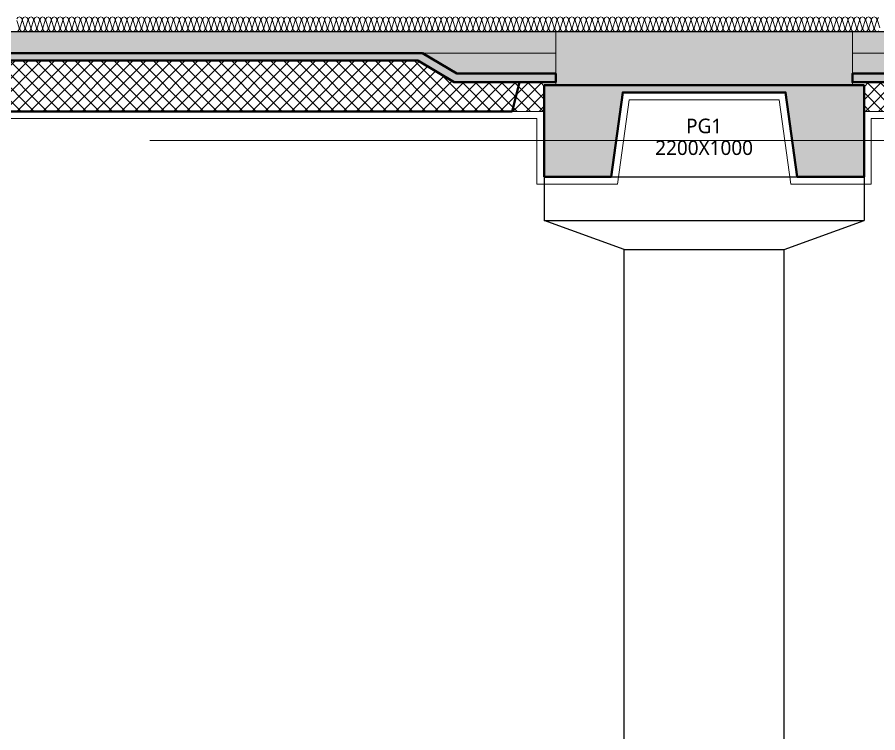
# Model space of a CAD drawing. Header units: millimetres. Extents: x 0 to 420000, y 0 to 297000.
# Drawn here: x 173288 to 179207, y 173424 to 178348 of the extents above; entities that cross this region are included whole.
import ezdxf
from ezdxf.enums import TextEntityAlignment as Align

# ---------------------------------------------------------------- set-up
doc = ezdxf.new("R2010")
doc.units = ezdxf.units.MM
doc.linetypes.add('CEN', pattern=[62, 60, -1, 0, -1])
for name, color, linetype, lineweight in [('A-AXIS-LINE', 1, 'CEN', 15), ('A-CONC-LIN1', 2, 'Continuous', 40), ('A-CONC-LIN2', 7, 'Continuous', 25), ('A-ELEV-LIN2', 7, 'Continuous', 25), ('A-XXXX-INSL1', 15, 'Continuous', 18), ('A-XXXX-INSL2', 8, 'Continuous', 18)]:
    doc.layers.add(name, color=color, linetype=linetype, lineweight=lineweight)
doc.layers.add('A-CONC-SOLD', color=253, linetype='CEN')
doc.layers.add('A-XXXX-NPLT', color=144, linetype='Continuous', lineweight=15, plot=False)
doc.styles.add('맑은고딕', font='')
doc.styles.get('맑은고딕').set_extended_font_data('Malgun Gothic')

# ---------------------------------------------------------------- blocks, each defined once
blk = doc.blocks.new('axis(220316)')
at = {"layer": 'A-AXIS-LINE', "ltscale": 1000}
blk.add_line((4631788.1, -422118.7), (4955413.1, -422118.7), dxfattribs=at)
blk = doc.blocks.new('PG1')
at = {"layer": 'A-CONC-SOLD'}
h = blk.add_hatch(color=256, dxfattribs=at)
h.dxf.hatch_style = 1
h.paths.add_polyline_path([(4800580.6, -237068.7), (4800580.6, -237438.7), (4802620.6, -237438.7), (4802620.6, -237068.7)])
h = blk.add_hatch(color=256, dxfattribs=at)
h.dxf.hatch_style = 1
h.paths.add_polyline_path([(4800500.6, -238068.7), (4800500.6, -237438.7), (4802700.6, -237438.7), (4802700.6, -238068.7), (4802240.6, -238068.7), (4802160.6, -237488.7), (4801040.6, -237488.7), (4800960.6, -238068.7)])
at = {"layer": 'A-CONC-LIN1'}
blk.add_lwpolyline([(4800500.6, -238068.7), (4800500.6, -237438.7), (4802700.6, -237438.7), (4802700.6, -238068.7), (4802240.6, -238068.7), (4802160.6, -237488.7), (4801040.6, -237488.7), (4800960.6, -238068.7), (4800500.6, -238068.7)], dxfattribs=at)
at = {"layer": 'A-CONC-LIN2'}
blk.add_line((4800580.6, -237068.7), (4802620.6, -237068.7), dxfattribs=at)
at = {"layer": 'A-XXXX-NPLT'}
blk.add_lwpolyline([(4802700.6, -238068.7), (4800500.6, -238068.7), (4800500.6, -237438.7), (4800580.6, -237438.7), (4800580.6, -237068.7), (4802620.6, -237068.7), (4802620.6, -237438.7), (4802700.6, -237438.7)], close=True, dxfattribs=at)
at = {"layer": 'A-XXXX-NPLT', "style": '맑은고딕'}
for s, p in [('PG1', (4801600.6, -237718.7)), ('2200X1000', (4801600.6, -237868.7))]:
    blk.add_text(s, height=100, dxfattribs=at).set_placement(p, align=Align.MIDDLE)
blk = doc.blocks.new('PS2(횡)')
at = {"layer": 'A-CONC-SOLD'}
h = blk.add_hatch(color=256, dxfattribs=at)
h.dxf.hatch_style = 1
h.paths.add_polyline_path([(1020, 0), (1020, -290), (1700, -290), (1937.4, -150), (9062.6, -150), (9300, -290), (9980, -290), (9980, 0)])
h = blk.add_hatch(color=256, dxfattribs=at)
h.dxf.hatch_style = 1
h.paths.add_polyline_path([(9980, -290), (9980, -350), (9280, -350), (9030, -200), (1970, -200), (1720, -350), (1020, -350), (1020, -290), (1700, -290), (1937.4, -150), (9062.6, -150), (9300, -290)])
at = {"layer": 'A-XXXX-INSL2'}
h = blk.add_hatch(dxfattribs=at)
h.set_pattern_fill('ANSI37', color=256, scale=20)
h.set_pattern_definition([(45, (-244012.5, -188500), (-44.90128, 44.90128), []), (135, (-244012.5, -188500), (-44.90128, -44.90128), [])])
h.paths.add_polyline_path([(1100, -550), (9900, -550), (9900, -350), (9280, -350), (9030, -200), (1970, -200), (1720, -350), (1100, -350)])
at = {"layer": 'A-CONC-LIN1', "color": 2}
for p, q in [((1320, -550), (1270, -350)), ((9680, -550), (9730, -350)), ((1320, -550), (9680, -550))]:
    blk.add_line(p, q, dxfattribs=at)
blk.add_lwpolyline([(9980, -290), (9980, -350), (9280, -350), (9030, -200), (1970, -200), (1720, -350), (1020, -350), (1020, -290), (1700, -290), (1937.4, -150), (9062.6, -150), (9300, -290)], close=True, dxfattribs=at)
at = {"layer": 'A-CONC-LIN2'}
blk.add_line((1020, 0), (9980, 0), dxfattribs=at)
at = {"layer": 'A-XXXX-INSL2'}
for p, q in [((1320, -550), (1100, -550)), ((9680, -550), (9900, -550))]:
    blk.add_line(p, q, dxfattribs=at)
at = {"layer": 'A-XXXX-NPLT'}
for p, q in [((1937.4, -150), (1020, -150)), ((9062.6, -150), (9980, -150))]:
    blk.add_line(p, q, dxfattribs=at)
at = {"layer": 'A-XXXX-NPLT', "style": '맑은고딕'}
blk.add_text('PS2', height=100, dxfattribs=at).set_placement((5500, -75), align=Align.MIDDLE)
blk = doc.blocks.new('횡3층')
at = {"layer": 'A-ELEV-LIN2'}
for p, q in [((4778500.6, -238318.7), (4780700.6, -238318.7)), ((4778500.6, -238318.7), (4778500.6, -238618.7)), ((4780700.6, -238318.7), (4780700.6, -238618.7)), ((4778500.6, -238618.7), (4780700.6, -238618.7)), ((4779050.6, -238818.7), (4778500.6, -238618.7)), ((4780150.6, -238818.7), (4780700.6, -238618.7)), ((4779050.6, -238818.7), (4780150.6, -238818.7)), ((4779050.6, -247068.7), (4779050.6, -238818.7)), ((4780150.6, -247068.7), (4780150.6, -238818.7))]:
    blk.add_line(p, q, dxfattribs=at)
at = {"layer": 'A-XXXX-INSL1'}
blk.add_lwpolyline([(4800450.6, -237918.7), (4791750.6, -237918.7), (4791750.6, -238368.7), (4791197, -238368.7), (4791117, -237788.7), (4790084.1, -237788.7), (4790004.1, -238368.7), (4789450.6, -238368.7), (4789450.6, -237918.7), (4780750.6, -237918.7), (4780750.6, -238368.7), (4780197, -238368.7), (4780117, -237788.7), (4779084.1, -237788.7), (4779004.1, -238368.7), (4778450.6, -238368.7), (4778450.6, -237918.7), (4769750.6, -237918.7)], dxfattribs=at)
at = {"layer": 'A-XXXX-INSL2'}
for points in [[(4774870.6, -237318.7), (4774881.6, -237314.7), (4774888.6, -237304.7), (4774888.6, -237293.7), (4774872.6, -237243.7)], [(4774872.6, -237232.7), (4774879.6, -237222.7), (4774890.6, -237218.7), (4774901.6, -237222.7), (4774908.6, -237232.7), (4774908.6, -237243.7), (4774892.6, -237293.7), (4774892.6, -237304.7), (4774899.6, -237314.7), (4774910.6, -237318.7), (4774921.6, -237314.7), (4774928.6, -237304.7), (4774928.6, -237293.7), (4774912.6, -237243.7), (4774912.6, -237232.7), (4774919.6, -237222.7), (4774930.6, -237218.7), (4774941.6, -237222.7), (4774948.6, -237232.7), (4774948.6, -237243.7), (4774932.6, -237293.7), (4774932.6, -237304.7), (4774939.6, -237314.7), (4774950.6, -237318.7), (4774961.6, -237314.7), (4774968.6, -237304.7), (4774968.6, -237293.7), (4774952.6, -237243.7), (4774952.6, -237232.7), (4774959.6, -237222.7), (4774970.6, -237218.7), (4774981.6, -237222.7), (4774988.6, -237232.7), (4774988.6, -237243.7), (4774972.6, -237293.7), (4774972.6, -237304.7), (4774979.6, -237314.7), (4774990.6, -237318.7), (4775001.6, -237314.7), (4775008.6, -237304.7), (4775008.6, -237293.7), (4774992.6, -237243.7), (4774992.6, -237232.7), (4774999.6, -237222.7), (4775010.6, -237218.7), (4775021.6, -237222.7), (4775028.6, -237232.7), (4775028.6, -237243.7), (4775012.6, -237293.7), (4775012.6, -237304.7), (4775019.6, -237314.7), (4775030.6, -237318.7), (4775041.6, -237314.7), (4775048.6, -237304.7), (4775048.6, -237293.7), (4775032.6, -237243.7), (4775032.6, -237232.7), (4775039.6, -237222.7), (4775050.6, -237218.7), (4775061.6, -237222.7), (4775068.6, -237232.7), (4775068.6, -237243.7), (4775052.6, -237293.7), (4775052.6, -237304.7), (4775059.6, -237314.7), (4775070.6, -237318.7), (4775081.6, -237314.7), (4775088.6, -237304.7), (4775088.6, -237293.7), (4775072.6, -237243.7), (4775072.6, -237232.7), (4775079.6, -237222.7), (4775090.6, -237218.7), (4775101.6, -237222.7), (4775108.6, -237232.7), (4775108.6, -237243.7), (4775092.6, -237293.7), (4775092.6, -237304.7), (4775099.6, -237314.7), (4775110.6, -237318.7), (4775121.6, -237314.7), (4775128.6, -237304.7), (4775128.6, -237293.7), (4775112.6, -237243.7), (4775112.6, -237232.7), (4775119.6, -237222.7), (4775130.6, -237218.7), (4775141.6, -237222.7), (4775148.6, -237232.7), (4775148.6, -237243.7), (4775132.6, -237293.7), (4775132.6, -237304.7), (4775139.6, -237314.7), (4775150.6, -237318.7), (4775161.6, -237314.7), (4775168.6, -237304.7), (4775168.6, -237293.7), (4775152.6, -237243.7), (4775152.6, -237232.7), (4775159.6, -237222.7), (4775170.6, -237218.7), (4775181.6, -237222.7), (4775188.6, -237232.7), (4775188.6, -237243.7), (4775172.6, -237293.7), (4775172.6, -237304.7), (4775179.6, -237314.7), (4775190.6, -237318.7), (4775201.6, -237314.7), (4775208.6, -237304.7), (4775208.6, -237293.7), (4775192.6, -237243.7), (4775192.6, -237232.7), (4775199.6, -237222.7), (4775210.6, -237218.7), (4775221.6, -237222.7), (4775228.6, -237232.7), (4775228.6, -237243.7), (4775212.6, -237293.7), (4775212.6, -237304.7), (4775219.6, -237314.7), (4775230.6, -237318.7), (4775241.6, -237314.7), (4775248.6, -237304.7), (4775248.6, -237293.7), (4775232.6, -237243.7), (4775232.6, -237232.7), (4775239.6, -237222.7), (4775250.6, -237218.7), (4775261.6, -237222.7), (4775268.6, -237232.7), (4775268.6, -237243.7), (4775252.6, -237293.7), (4775252.6, -237304.7), (4775259.6, -237314.7), (4775270.6, -237318.7), (4775281.6, -237314.7), (4775288.6, -237304.7), (4775288.6, -237293.7), (4775272.6, -237243.7), (4775272.6, -237232.7), (4775279.6, -237222.7), (4775290.6, -237218.7), (4775301.6, -237222.7), (4775308.6, -237232.7), (4775308.6, -237243.7), (4775292.6, -237293.7), (4775292.6, -237304.7), (4775299.6, -237314.7), (4775310.6, -237318.7), (4775321.6, -237314.7), (4775328.6, -237304.7), (4775328.6, -237293.7), (4775312.6, -237243.7), (4775312.6, -237232.7), (4775319.6, -237222.7), (4775330.6, -237218.7), (4775341.6, -237222.7), (4775348.6, -237232.7), (4775348.6, -237243.7), (4775332.6, -237293.7), (4775332.6, -237304.7), (4775339.6, -237314.7), (4775350.6, -237318.7), (4775361.6, -237314.7), (4775368.6, -237304.7), (4775368.6, -237293.7), (4775352.6, -237243.7), (4775352.6, -237232.7), (4775359.6, -237222.7), (4775370.6, -237218.7), (4775381.6, -237222.7), (4775388.6, -237232.7), (4775388.6, -237243.7), (4775372.6, -237293.7), (4775372.6, -237304.7), (4775379.6, -237314.7), (4775390.6, -237318.7), (4775401.6, -237314.7), (4775408.6, -237304.7), (4775408.6, -237293.7), (4775392.6, -237243.7), (4775392.6, -237232.7), (4775399.6, -237222.7), (4775410.6, -237218.7), (4775421.6, -237222.7), (4775428.6, -237232.7), (4775428.6, -237243.7), (4775412.6, -237293.7), (4775412.6, -237304.7), (4775419.6, -237314.7), (4775430.6, -237318.7), (4775441.6, -237314.7), (4775448.6, -237304.7), (4775448.6, -237293.7), (4775432.6, -237243.7), (4775432.6, -237232.7), (4775439.6, -237222.7), (4775450.6, -237218.7), (4775461.6, -237222.7), (4775468.6, -237232.7), (4775468.6, -237243.7), (4775452.6, -237293.7), (4775452.6, -237304.7), (4775459.6, -237314.7), (4775470.6, -237318.7), (4775481.6, -237314.7), (4775488.6, -237304.7), (4775488.6, -237293.7), (4775472.6, -237243.7), (4775472.6, -237232.7), (4775479.6, -237222.7), (4775490.6, -237218.7), (4775501.6, -237222.7), (4775508.6, -237232.7), (4775508.6, -237243.7), (4775492.6, -237293.7), (4775492.6, -237304.7), (4775499.6, -237314.7), (4775510.6, -237318.7), (4775521.6, -237314.7), (4775528.6, -237304.7), (4775528.6, -237293.7), (4775512.6, -237243.7), (4775512.6, -237232.7), (4775519.6, -237222.7), (4775530.6, -237218.7), (4775541.6, -237222.7), (4775548.6, -237232.7), (4775548.6, -237243.7), (4775532.6, -237293.7), (4775532.6, -237304.7), (4775539.6, -237314.7), (4775550.6, -237318.7), (4775561.6, -237314.7), (4775568.6, -237304.7), (4775568.6, -237293.7), (4775552.6, -237243.7), (4775552.6, -237232.7), (4775559.6, -237222.7), (4775570.6, -237218.7), (4775581.6, -237222.7), (4775588.6, -237232.7), (4775588.6, -237243.7), (4775572.6, -237293.7), (4775572.6, -237304.7), (4775579.6, -237314.7), (4775590.6, -237318.7), (4775601.6, -237314.7), (4775608.6, -237304.7), (4775608.6, -237293.7), (4775592.6, -237243.7), (4775592.6, -237232.7), (4775599.6, -237222.7), (4775610.6, -237218.7), (4775621.6, -237222.7), (4775628.6, -237232.7), (4775628.6, -237243.7), (4775612.6, -237293.7), (4775612.6, -237304.7), (4775619.6, -237314.7), (4775630.6, -237318.7), (4775641.6, -237314.7), (4775648.6, -237304.7), (4775648.6, -237293.7), (4775632.6, -237243.7), (4775632.6, -237232.7), (4775639.6, -237222.7), (4775650.6, -237218.7), (4775661.6, -237222.7), (4775668.6, -237232.7), (4775668.6, -237243.7), (4775652.6, -237293.7), (4775652.6, -237304.7), (4775659.6, -237314.7), (4775670.6, -237318.7), (4775681.6, -237314.7), (4775688.6, -237304.7), (4775688.6, -237293.7), (4775672.6, -237243.7), (4775672.6, -237232.7), (4775679.6, -237222.7), (4775690.6, -237218.7), (4775701.6, -237222.7), (4775708.6, -237232.7), (4775708.6, -237243.7), (4775692.6, -237293.7), (4775692.6, -237304.7), (4775699.6, -237314.7), (4775710.6, -237318.7), (4775721.6, -237314.7), (4775728.6, -237304.7), (4775728.6, -237293.7), (4775712.6, -237243.7), (4775712.6, -237232.7), (4775719.6, -237222.7), (4775730.6, -237218.7), (4775741.6, -237222.7), (4775748.6, -237232.7), (4775748.6, -237243.7), (4775732.6, -237293.7), (4775732.6, -237304.7), (4775739.6, -237314.7), (4775750.6, -237318.7), (4775761.6, -237314.7), (4775768.6, -237304.7), (4775768.6, -237293.7), (4775752.6, -237243.7), (4775752.6, -237232.7), (4775759.6, -237222.7), (4775770.6, -237218.7), (4775781.6, -237222.7), (4775788.6, -237232.7), (4775788.6, -237243.7), (4775772.6, -237293.7), (4775772.6, -237304.7), (4775779.6, -237314.7), (4775790.6, -237318.7), (4775801.6, -237314.7), (4775808.6, -237304.7), (4775808.6, -237293.7), (4775792.6, -237243.7), (4775792.6, -237232.7), (4775799.6, -237222.7), (4775810.6, -237218.7), (4775821.6, -237222.7), (4775828.6, -237232.7), (4775828.6, -237243.7), (4775812.6, -237293.7), (4775812.6, -237304.7), (4775819.6, -237314.7), (4775830.6, -237318.7), (4775841.6, -237314.7), (4775848.6, -237304.7), (4775848.6, -237293.7), (4775832.6, -237243.7), (4775832.6, -237232.7), (4775839.6, -237222.7), (4775850.6, -237218.7), (4775861.6, -237222.7), (4775868.6, -237232.7), (4775868.6, -237243.7), (4775852.6, -237293.7), (4775852.6, -237304.7), (4775859.6, -237314.7), (4775870.6, -237318.7), (4775881.6, -237314.7), (4775888.6, -237304.7), (4775888.6, -237293.7), (4775872.6, -237243.7), (4775872.6, -237232.7), (4775879.6, -237222.7), (4775890.6, -237218.7), (4775901.6, -237222.7), (4775908.6, -237232.7), (4775908.6, -237243.7), (4775892.6, -237293.7), (4775892.6, -237304.7), (4775899.6, -237314.7), (4775910.6, -237318.7), (4775921.6, -237314.7), (4775928.6, -237304.7), (4775928.6, -237293.7), (4775912.6, -237243.7), (4775912.6, -237232.7), (4775919.6, -237222.7), (4775930.6, -237218.7), (4775941.6, -237222.7), (4775948.6, -237232.7), (4775948.6, -237243.7), (4775932.6, -237293.7), (4775932.6, -237304.7), (4775939.6, -237314.7), (4775950.6, -237318.7), (4775961.6, -237314.7), (4775968.6, -237304.7), (4775968.6, -237293.7), (4775952.6, -237243.7), (4775952.6, -237232.7), (4775959.6, -237222.7), (4775970.6, -237218.7), (4775981.6, -237222.7), (4775988.6, -237232.7), (4775988.6, -237243.7), (4775972.6, -237293.7), (4775972.6, -237304.7), (4775979.6, -237314.7), (4775990.6, -237318.7), (4776001.6, -237314.7), (4776008.6, -237304.7), (4776008.6, -237293.7), (4775992.6, -237243.7), (4775992.6, -237232.7), (4775999.6, -237222.7), (4776010.6, -237218.7), (4776021.6, -237222.7), (4776028.6, -237232.7), (4776028.6, -237243.7), (4776012.6, -237293.7), (4776012.6, -237304.7), (4776019.6, -237314.7), (4776030.6, -237318.7), (4776041.6, -237314.7), (4776048.6, -237304.7), (4776048.6, -237293.7), (4776032.6, -237243.7), (4776032.6, -237232.7), (4776039.6, -237222.7), (4776050.6, -237218.7), (4776061.6, -237222.7), (4776068.6, -237232.7), (4776068.6, -237243.7), (4776052.6, -237293.7), (4776052.6, -237304.7), (4776059.6, -237314.7), (4776070.6, -237318.7), (4776081.6, -237314.7), (4776088.6, -237304.7), (4776088.6, -237293.7), (4776072.6, -237243.7), (4776072.6, -237232.7), (4776079.6, -237222.7), (4776090.6, -237218.7), (4776101.6, -237222.7), (4776108.6, -237232.7), (4776108.6, -237243.7), (4776092.6, -237293.7), (4776092.6, -237304.7), (4776099.6, -237314.7), (4776110.6, -237318.7), (4776121.6, -237314.7), (4776128.6, -237304.7), (4776128.6, -237293.7), (4776112.6, -237243.7), (4776112.6, -237232.7), (4776119.6, -237222.7), (4776130.6, -237218.7), (4776141.6, -237222.7), (4776148.6, -237232.7), (4776148.6, -237243.7), (4776132.6, -237293.7), (4776132.6, -237304.7), (4776139.6, -237314.7), (4776150.6, -237318.7), (4776161.6, -237314.7), (4776168.6, -237304.7), (4776168.6, -237293.7), (4776152.6, -237243.7), (4776152.6, -237232.7), (4776159.6, -237222.7), (4776170.6, -237218.7), (4776181.6, -237222.7), (4776188.6, -237232.7), (4776188.6, -237243.7), (4776172.6, -237293.7), (4776172.6, -237304.7), (4776179.6, -237314.7), (4776190.6, -237318.7), (4776201.6, -237314.7), (4776208.6, -237304.7), (4776208.6, -237293.7), (4776192.6, -237243.7), (4776192.6, -237232.7), (4776199.6, -237222.7), (4776210.6, -237218.7), (4776221.6, -237222.7), (4776228.6, -237232.7), (4776228.6, -237243.7), (4776212.6, -237293.7), (4776212.6, -237304.7), (4776219.6, -237314.7), (4776230.6, -237318.7), (4776241.6, -237314.7), (4776248.6, -237304.7), (4776248.6, -237293.7), (4776232.6, -237243.7), (4776232.6, -237232.7), (4776239.6, -237222.7), (4776250.6, -237218.7), (4776261.6, -237222.7), (4776268.6, -237232.7), (4776268.6, -237243.7), (4776252.6, -237293.7), (4776252.6, -237304.7), (4776259.6, -237314.7), (4776270.6, -237318.7), (4776281.6, -237314.7), (4776288.6, -237304.7), (4776288.6, -237293.7), (4776272.6, -237243.7), (4776272.6, -237232.7), (4776279.6, -237222.7), (4776290.6, -237218.7), (4776301.6, -237222.7), (4776308.6, -237232.7), (4776308.6, -237243.7), (4776292.6, -237293.7), (4776292.6, -237304.7), (4776299.6, -237314.7), (4776310.6, -237318.7), (4776321.6, -237314.7), (4776328.6, -237304.7), (4776328.6, -237293.7), (4776312.6, -237243.7), (4776312.6, -237232.7), (4776319.6, -237222.7), (4776330.6, -237218.7), (4776341.6, -237222.7), (4776348.6, -237232.7), (4776348.6, -237243.7), (4776332.6, -237293.7), (4776332.6, -237304.7), (4776339.6, -237314.7), (4776350.6, -237318.7), (4776361.6, -237314.7), (4776368.6, -237304.7), (4776368.6, -237293.7), (4776352.6, -237243.7), (4776352.6, -237232.7), (4776359.6, -237222.7), (4776370.6, -237218.7), (4776381.6, -237222.7), (4776388.6, -237232.7), (4776388.6, -237243.7), (4776372.6, -237293.7), (4776372.6, -237304.7), (4776379.6, -237314.7), (4776390.6, -237318.7), (4776401.6, -237314.7), (4776408.6, -237304.7), (4776408.6, -237293.7), (4776392.6, -237243.7), (4776392.6, -237232.7), (4776399.6, -237222.7), (4776410.6, -237218.7), (4776421.6, -237222.7), (4776428.6, -237232.7), (4776428.6, -237243.7), (4776412.6, -237293.7), (4776412.6, -237304.7), (4776419.6, -237314.7), (4776430.6, -237318.7), (4776441.6, -237314.7), (4776448.6, -237304.7), (4776448.6, -237293.7), (4776432.6, -237243.7), (4776432.6, -237232.7), (4776439.6, -237222.7), (4776450.6, -237218.7), (4776461.6, -237222.7), (4776468.6, -237232.7), (4776468.6, -237243.7), (4776452.6, -237293.7), (4776452.6, -237304.7), (4776459.6, -237314.7), (4776470.6, -237318.7), (4776481.6, -237314.7), (4776488.6, -237304.7), (4776488.6, -237293.7), (4776472.6, -237243.7), (4776472.6, -237232.7), (4776479.6, -237222.7), (4776490.6, -237218.7), (4776501.6, -237222.7), (4776508.6, -237232.7), (4776508.6, -237243.7), (4776492.6, -237293.7), (4776492.6, -237304.7), (4776499.6, -237314.7), (4776510.6, -237318.7), (4776521.6, -237314.7), (4776528.6, -237304.7), (4776528.6, -237293.7), (4776512.6, -237243.7), (4776512.6, -237232.7), (4776519.6, -237222.7), (4776530.6, -237218.7), (4776541.6, -237222.7), (4776548.6, -237232.7), (4776548.6, -237243.7), (4776532.6, -237293.7), (4776532.6, -237304.7), (4776539.6, -237314.7), (4776550.6, -237318.7), (4776561.6, -237314.7), (4776568.6, -237304.7), (4776568.6, -237293.7), (4776552.6, -237243.7), (4776552.6, -237232.7), (4776559.6, -237222.7), (4776570.6, -237218.7), (4776581.6, -237222.7), (4776588.6, -237232.7), (4776588.6, -237243.7), (4776572.6, -237293.7), (4776572.6, -237304.7), (4776579.6, -237314.7), (4776590.6, -237318.7), (4776601.6, -237314.7), (4776608.6, -237304.7), (4776608.6, -237293.7), (4776592.6, -237243.7), (4776592.6, -237232.7), (4776599.6, -237222.7), (4776610.6, -237218.7), (4776621.6, -237222.7), (4776628.6, -237232.7), (4776628.6, -237243.7), (4776612.6, -237293.7), (4776612.6, -237304.7), (4776619.6, -237314.7), (4776630.6, -237318.7), (4776641.6, -237314.7), (4776648.6, -237304.7), (4776648.6, -237293.7), (4776632.6, -237243.7), (4776632.6, -237232.7), (4776639.6, -237222.7), (4776650.6, -237218.7), (4776661.6, -237222.7), (4776668.6, -237232.7), (4776668.6, -237243.7), (4776652.6, -237293.7), (4776652.6, -237304.7), (4776659.6, -237314.7), (4776670.6, -237318.7), (4776681.6, -237314.7), (4776688.6, -237304.7), (4776688.6, -237293.7), (4776672.6, -237243.7), (4776672.6, -237232.7), (4776679.6, -237222.7), (4776690.6, -237218.7), (4776701.6, -237222.7), (4776708.6, -237232.7), (4776708.6, -237243.7), (4776692.6, -237293.7), (4776692.6, -237304.7), (4776699.6, -237314.7), (4776710.6, -237318.7), (4776721.6, -237314.7), (4776728.6, -237304.7), (4776728.6, -237293.7), (4776712.6, -237243.7), (4776712.6, -237232.7), (4776719.6, -237222.7), (4776730.6, -237218.7), (4776741.6, -237222.7), (4776748.6, -237232.7), (4776748.6, -237243.7), (4776732.6, -237293.7), (4776732.6, -237304.7), (4776739.6, -237314.7), (4776750.6, -237318.7), (4776761.6, -237314.7), (4776768.6, -237304.7), (4776768.6, -237293.7), (4776752.6, -237243.7), (4776752.6, -237232.7), (4776759.6, -237222.7), (4776770.6, -237218.7), (4776781.6, -237222.7), (4776788.6, -237232.7), (4776788.6, -237243.7), (4776772.6, -237293.7), (4776772.6, -237304.7), (4776779.6, -237314.7), (4776790.6, -237318.7), (4776801.6, -237314.7), (4776808.6, -237304.7), (4776808.6, -237293.7), (4776792.6, -237243.7), (4776792.6, -237232.7), (4776799.6, -237222.7), (4776810.6, -237218.7), (4776821.6, -237222.7), (4776828.6, -237232.7), (4776828.6, -237243.7), (4776812.6, -237293.7), (4776812.6, -237304.7), (4776819.6, -237314.7), (4776830.6, -237318.7), (4776841.6, -237314.7), (4776848.6, -237304.7), (4776848.6, -237293.7), (4776832.6, -237243.7), (4776832.6, -237232.7), (4776839.6, -237222.7), (4776850.6, -237218.7), (4776861.6, -237222.7), (4776868.6, -237232.7), (4776868.6, -237243.7), (4776852.6, -237293.7), (4776852.6, -237304.7), (4776859.6, -237314.7), (4776870.6, -237318.7), (4776881.6, -237314.7), (4776888.6, -237304.7), (4776888.6, -237293.7), (4776872.6, -237243.7), (4776872.6, -237232.7), (4776879.6, -237222.7), (4776890.6, -237218.7), (4776901.6, -237222.7), (4776908.6, -237232.7), (4776908.6, -237243.7), (4776892.6, -237293.7), (4776892.6, -237304.7), (4776899.6, -237314.7), (4776910.6, -237318.7), (4776921.6, -237314.7), (4776928.6, -237304.7), (4776928.6, -237293.7), (4776912.6, -237243.7), (4776912.6, -237232.7), (4776919.6, -237222.7), (4776930.6, -237218.7), (4776941.6, -237222.7), (4776948.6, -237232.7), (4776948.6, -237243.7), (4776932.6, -237293.7), (4776932.6, -237304.7), (4776939.6, -237314.7), (4776950.6, -237318.7), (4776961.6, -237314.7), (4776968.6, -237304.7), (4776968.6, -237293.7), (4776952.6, -237243.7), (4776952.6, -237232.7), (4776959.6, -237222.7), (4776970.6, -237218.7), (4776981.6, -237222.7), (4776988.6, -237232.7), (4776988.6, -237243.7), (4776972.6, -237293.7), (4776972.6, -237304.7), (4776979.6, -237314.7), (4776990.6, -237318.7), (4777001.6, -237314.7), (4777008.6, -237304.7), (4777008.6, -237293.7), (4776992.6, -237243.7), (4776992.6, -237232.7), (4776999.6, -237222.7), (4777010.6, -237218.7), (4777021.6, -237222.7), (4777028.6, -237232.7), (4777028.6, -237243.7), (4777012.6, -237293.7), (4777012.6, -237304.7), (4777019.6, -237314.7), (4777030.6, -237318.7), (4777041.6, -237314.7), (4777048.6, -237304.7), (4777048.6, -237293.7), (4777032.6, -237243.7), (4777032.6, -237232.7), (4777039.6, -237222.7), (4777050.6, -237218.7), (4777061.6, -237222.7), (4777068.6, -237232.7), (4777068.6, -237243.7), (4777052.6, -237293.7), (4777052.6, -237304.7), (4777059.6, -237314.7), (4777070.6, -237318.7), (4777081.6, -237314.7), (4777088.6, -237304.7), (4777088.6, -237293.7), (4777072.6, -237243.7), (4777072.6, -237232.7), (4777079.6, -237222.7), (4777090.6, -237218.7), (4777101.6, -237222.7), (4777108.6, -237232.7), (4777108.6, -237243.7), (4777092.6, -237293.7), (4777092.6, -237304.7), (4777099.6, -237314.7), (4777110.6, -237318.7), (4777121.6, -237314.7), (4777128.6, -237304.7), (4777128.6, -237293.7), (4777112.6, -237243.7), (4777112.6, -237232.7), (4777119.6, -237222.7), (4777130.6, -237218.7), (4777141.6, -237222.7), (4777148.6, -237232.7), (4777148.6, -237243.7), (4777132.6, -237293.7), (4777132.6, -237304.7), (4777139.6, -237314.7), (4777150.6, -237318.7), (4777161.6, -237314.7), (4777168.6, -237304.7), (4777168.6, -237293.7), (4777152.6, -237243.7), (4777152.6, -237232.7), (4777159.6, -237222.7), (4777170.6, -237218.7), (4777181.6, -237222.7), (4777188.6, -237232.7), (4777188.6, -237243.7), (4777172.6, -237293.7), (4777172.6, -237304.7), (4777179.6, -237314.7), (4777190.6, -237318.7), (4777201.6, -237314.7), (4777208.6, -237304.7), (4777208.6, -237293.7), (4777192.6, -237243.7), (4777192.6, -237232.7), (4777199.6, -237222.7), (4777210.6, -237218.7), (4777221.6, -237222.7), (4777228.6, -237232.7), (4777228.6, -237243.7), (4777212.6, -237293.7), (4777212.6, -237304.7), (4777219.6, -237314.7), (4777230.6, -237318.7), (4777241.6, -237314.7), (4777248.6, -237304.7), (4777248.6, -237293.7), (4777232.6, -237243.7), (4777232.6, -237232.7), (4777239.6, -237222.7), (4777250.6, -237218.7), (4777261.6, -237222.7), (4777268.6, -237232.7), (4777268.6, -237243.7), (4777252.6, -237293.7), (4777252.6, -237304.7), (4777259.6, -237314.7), (4777270.6, -237318.7), (4777281.6, -237314.7), (4777288.6, -237304.7), (4777288.6, -237293.7), (4777272.6, -237243.7), (4777272.6, -237232.7), (4777279.6, -237222.7), (4777290.6, -237218.7), (4777301.6, -237222.7), (4777308.6, -237232.7), (4777308.6, -237243.7), (4777292.6, -237293.7), (4777292.6, -237304.7), (4777299.6, -237314.7), (4777310.6, -237318.7), (4777321.6, -237314.7), (4777328.6, -237304.7), (4777328.6, -237293.7), (4777312.6, -237243.7), (4777312.6, -237232.7), (4777319.6, -237222.7), (4777330.6, -237218.7), (4777341.6, -237222.7), (4777348.6, -237232.7), (4777348.6, -237243.7), (4777332.6, -237293.7), (4777332.6, -237304.7), (4777339.6, -237314.7), (4777350.6, -237318.7), (4777361.6, -237314.7), (4777368.6, -237304.7), (4777368.6, -237293.7), (4777352.6, -237243.7), (4777352.6, -237232.7), (4777359.6, -237222.7), (4777370.6, -237218.7), (4777381.6, -237222.7), (4777388.6, -237232.7), (4777388.6, -237243.7), (4777372.6, -237293.7), (4777372.6, -237304.7), (4777379.6, -237314.7), (4777390.6, -237318.7), (4777401.6, -237314.7), (4777408.6, -237304.7), (4777408.6, -237293.7), (4777392.6, -237243.7), (4777392.6, -237232.7), (4777399.6, -237222.7), (4777410.6, -237218.7), (4777421.6, -237222.7), (4777428.6, -237232.7), (4777428.6, -237243.7), (4777412.6, -237293.7), (4777412.6, -237304.7), (4777419.6, -237314.7), (4777430.6, -237318.7), (4777441.6, -237314.7), (4777448.6, -237304.7), (4777448.6, -237293.7), (4777432.6, -237243.7), (4777432.6, -237232.7), (4777439.6, -237222.7), (4777450.6, -237218.7), (4777461.6, -237222.7), (4777468.6, -237232.7), (4777468.6, -237243.7), (4777452.6, -237293.7), (4777452.6, -237304.7), (4777459.6, -237314.7), (4777470.6, -237318.7), (4777481.6, -237314.7), (4777488.6, -237304.7), (4777488.6, -237293.7), (4777472.6, -237243.7), (4777472.6, -237232.7), (4777479.6, -237222.7), (4777490.6, -237218.7), (4777501.6, -237222.7), (4777508.6, -237232.7), (4777508.6, -237243.7), (4777492.6, -237293.7), (4777492.6, -237304.7), (4777499.6, -237314.7), (4777510.6, -237318.7), (4777521.6, -237314.7), (4777528.6, -237304.7), (4777528.6, -237293.7), (4777512.6, -237243.7), (4777512.6, -237232.7), (4777519.6, -237222.7), (4777530.6, -237218.7), (4777541.6, -237222.7), (4777548.6, -237232.7), (4777548.6, -237243.7), (4777532.6, -237293.7), (4777532.6, -237304.7), (4777539.6, -237314.7), (4777550.6, -237318.7), (4777561.6, -237314.7), (4777568.6, -237304.7), (4777568.6, -237293.7), (4777552.6, -237243.7), (4777552.6, -237232.7), (4777559.6, -237222.7), (4777570.6, -237218.7), (4777581.6, -237222.7), (4777588.6, -237232.7), (4777588.6, -237243.7), (4777572.6, -237293.7), (4777572.6, -237304.7), (4777579.6, -237314.7), (4777590.6, -237318.7), (4777601.6, -237314.7), (4777608.6, -237304.7), (4777608.6, -237293.7), (4777592.6, -237243.7), (4777592.6, -237232.7), (4777599.6, -237222.7), (4777610.6, -237218.7), (4777621.6, -237222.7), (4777628.6, -237232.7), (4777628.6, -237243.7), (4777612.6, -237293.7), (4777612.6, -237304.7), (4777619.6, -237314.7), (4777630.6, -237318.7), (4777641.6, -237314.7), (4777648.6, -237304.7), (4777648.6, -237293.7), (4777632.6, -237243.7), (4777632.6, -237232.7), (4777639.6, -237222.7), (4777650.6, -237218.7), (4777661.6, -237222.7), (4777668.6, -237232.7), (4777668.6, -237243.7), (4777652.6, -237293.7), (4777652.6, -237304.7), (4777659.6, -237314.7), (4777670.6, -237318.7), (4777681.6, -237314.7), (4777688.6, -237304.7), (4777688.6, -237293.7), (4777672.6, -237243.7), (4777672.6, -237232.7), (4777679.6, -237222.7), (4777690.6, -237218.7), (4777701.6, -237222.7), (4777708.6, -237232.7), (4777708.6, -237243.7), (4777692.6, -237293.7), (4777692.6, -237304.7), (4777699.6, -237314.7), (4777710.6, -237318.7), (4777721.6, -237314.7), (4777728.6, -237304.7), (4777728.6, -237293.7), (4777712.6, -237243.7), (4777712.6, -237232.7), (4777719.6, -237222.7), (4777730.6, -237218.7), (4777741.6, -237222.7), (4777748.6, -237232.7), (4777748.6, -237243.7), (4777732.6, -237293.7), (4777732.6, -237304.7), (4777739.6, -237314.7), (4777750.6, -237318.7), (4777761.6, -237314.7), (4777768.6, -237304.7), (4777768.6, -237293.7), (4777752.6, -237243.7), (4777752.6, -237232.7), (4777759.6, -237222.7), (4777770.6, -237218.7), (4777781.6, -237222.7), (4777788.6, -237232.7), (4777788.6, -237243.7), (4777772.6, -237293.7), (4777772.6, -237304.7), (4777779.6, -237314.7), (4777790.6, -237318.7), (4777801.6, -237314.7), (4777808.6, -237304.7), (4777808.6, -237293.7), (4777792.6, -237243.7), (4777792.6, -237232.7), (4777799.6, -237222.7), (4777810.6, -237218.7), (4777821.6, -237222.7), (4777828.6, -237232.7), (4777828.6, -237243.7), (4777812.6, -237293.7), (4777812.6, -237304.7), (4777819.6, -237314.7), (4777830.6, -237318.7), (4777841.6, -237314.7), (4777848.6, -237304.7), (4777848.6, -237293.7), (4777832.6, -237243.7), (4777832.6, -237232.7), (4777839.6, -237222.7), (4777850.6, -237218.7), (4777861.6, -237222.7), (4777868.6, -237232.7), (4777868.6, -237243.7), (4777852.6, -237293.7), (4777852.6, -237304.7), (4777859.6, -237314.7), (4777870.6, -237318.7), (4777881.6, -237314.7), (4777888.6, -237304.7), (4777888.6, -237293.7), (4777872.6, -237243.7), (4777872.6, -237232.7), (4777879.6, -237222.7), (4777890.6, -237218.7), (4777901.6, -237222.7), (4777908.6, -237232.7), (4777908.6, -237243.7), (4777892.6, -237293.7), (4777892.6, -237304.7), (4777899.6, -237314.7), (4777910.6, -237318.7), (4777921.6, -237314.7), (4777928.6, -237304.7), (4777928.6, -237293.7), (4777912.6, -237243.7), (4777912.6, -237232.7), (4777919.6, -237222.7), (4777930.6, -237218.7), (4777941.6, -237222.7), (4777948.6, -237232.7), (4777948.6, -237243.7), (4777932.6, -237293.7), (4777932.6, -237304.7), (4777939.6, -237314.7), (4777950.6, -237318.7), (4777961.6, -237314.7), (4777968.6, -237304.7), (4777968.6, -237293.7), (4777952.6, -237243.7), (4777952.6, -237232.7), (4777959.6, -237222.7), (4777970.6, -237218.7), (4777981.6, -237222.7), (4777988.6, -237232.7), (4777988.6, -237243.7), (4777972.6, -237293.7), (4777972.6, -237304.7), (4777979.6, -237314.7), (4777990.6, -237318.7), (4778001.6, -237314.7), (4778008.6, -237304.7), (4778008.6, -237293.7), (4777992.6, -237243.7), (4777992.6, -237232.7), (4777999.6, -237222.7), (4778010.6, -237218.7), (4778021.6, -237222.7), (4778028.6, -237232.7), (4778028.6, -237243.7), (4778012.6, -237293.7), (4778012.6, -237304.7), (4778019.6, -237314.7), (4778030.6, -237318.7), (4778041.6, -237314.7), (4778048.6, -237304.7), (4778048.6, -237293.7), (4778032.6, -237243.7), (4778032.6, -237232.7), (4778039.6, -237222.7), (4778050.6, -237218.7), (4778061.6, -237222.7), (4778068.6, -237232.7), (4778068.6, -237243.7), (4778052.6, -237293.7), (4778052.6, -237304.7), (4778059.6, -237314.7), (4778070.6, -237318.7), (4778081.6, -237314.7), (4778088.6, -237304.7), (4778088.6, -237293.7), (4778072.6, -237243.7), (4778072.6, -237232.7), (4778079.6, -237222.7), (4778090.6, -237218.7), (4778101.6, -237222.7), (4778108.6, -237232.7), (4778108.6, -237243.7), (4778092.6, -237293.7), (4778092.6, -237304.7), (4778099.6, -237314.7), (4778110.6, -237318.7), (4778121.6, -237314.7), (4778128.6, -237304.7), (4778128.6, -237293.7), (4778112.6, -237243.7), (4778112.6, -237232.7), (4778119.6, -237222.7), (4778130.6, -237218.7), (4778141.6, -237222.7), (4778148.6, -237232.7), (4778148.6, -237243.7), (4778132.6, -237293.7), (4778132.6, -237304.7), (4778139.6, -237314.7), (4778150.6, -237318.7), (4778161.6, -237314.7), (4778168.6, -237304.7), (4778168.6, -237293.7), (4778152.6, -237243.7), (4778152.6, -237232.7), (4778159.6, -237222.7), (4778170.6, -237218.7), (4778181.6, -237222.7), (4778188.6, -237232.7), (4778188.6, -237243.7), (4778172.6, -237293.7), (4778172.6, -237304.7), (4778179.6, -237314.7), (4778190.6, -237318.7), (4778201.6, -237314.7), (4778208.6, -237304.7), (4778208.6, -237293.7), (4778192.6, -237243.7), (4778192.6, -237232.7), (4778199.6, -237222.7), (4778210.6, -237218.7), (4778221.6, -237222.7), (4778228.6, -237232.7), (4778228.6, -237243.7), (4778212.6, -237293.7), (4778212.6, -237304.7), (4778219.6, -237314.7), (4778230.6, -237318.7), (4778241.6, -237314.7), (4778248.6, -237304.7), (4778248.6, -237293.7), (4778232.6, -237243.7), (4778232.6, -237232.7), (4778239.6, -237222.7), (4778250.6, -237218.7), (4778261.6, -237222.7), (4778268.6, -237232.7), (4778268.6, -237243.7), (4778252.6, -237293.7), (4778252.6, -237304.7), (4778259.6, -237314.7), (4778270.6, -237318.7), (4778281.6, -237314.7), (4778288.6, -237304.7), (4778288.6, -237293.7), (4778272.6, -237243.7), (4778272.6, -237232.7), (4778279.6, -237222.7), (4778290.6, -237218.7), (4778301.6, -237222.7), (4778308.6, -237232.7), (4778308.6, -237243.7), (4778292.6, -237293.7), (4778292.6, -237304.7), (4778299.6, -237314.7), (4778310.6, -237318.7), (4778321.6, -237314.7), (4778328.6, -237304.7), (4778328.6, -237293.7), (4778312.6, -237243.7), (4778312.6, -237232.7), (4778319.6, -237222.7), (4778330.6, -237218.7), (4778341.6, -237222.7), (4778348.6, -237232.7), (4778348.6, -237243.7), (4778332.6, -237293.7), (4778332.6, -237304.7), (4778339.6, -237314.7), (4778350.6, -237318.7), (4778361.6, -237314.7), (4778368.6, -237304.7), (4778368.6, -237293.7), (4778352.6, -237243.7), (4778352.6, -237232.7), (4778359.6, -237222.7), (4778370.6, -237218.7), (4778381.6, -237222.7), (4778388.6, -237232.7), (4778388.6, -237243.7), (4778372.6, -237293.7), (4778372.6, -237304.7), (4778379.6, -237314.7), (4778390.6, -237318.7), (4778401.6, -237314.7), (4778408.6, -237304.7), (4778408.6, -237293.7), (4778392.6, -237243.7), (4778392.6, -237232.7), (4778399.6, -237222.7), (4778410.6, -237218.7), (4778421.6, -237222.7), (4778428.6, -237232.7), (4778428.6, -237243.7), (4778412.6, -237293.7), (4778412.6, -237304.7), (4778419.6, -237314.7), (4778430.6, -237318.7), (4778441.6, -237314.7), (4778448.6, -237304.7), (4778448.6, -237293.7), (4778432.6, -237243.7), (4778432.6, -237232.7), (4778439.6, -237222.7), (4778450.6, -237218.7), (4778461.6, -237222.7), (4778468.6, -237232.7), (4778468.6, -237243.7), (4778452.6, -237293.7), (4778452.6, -237304.7), (4778459.6, -237314.7), (4778470.6, -237318.7), (4778481.6, -237314.7), (4778488.6, -237304.7), (4778488.6, -237293.7), (4778472.6, -237243.7), (4778472.6, -237232.7), (4778479.6, -237222.7), (4778490.6, -237218.7), (4778501.6, -237222.7), (4778508.6, -237232.7), (4778508.6, -237243.7), (4778492.6, -237293.7), (4778492.6, -237304.7), (4778499.6, -237314.7), (4778510.6, -237318.7), (4778521.6, -237314.7), (4778528.6, -237304.7), (4778528.6, -237293.7), (4778512.6, -237243.7), (4778512.6, -237232.7), (4778519.6, -237222.7), (4778530.6, -237218.7), (4778541.6, -237222.7), (4778548.6, -237232.7), (4778548.6, -237243.7), (4778532.6, -237293.7), (4778532.6, -237304.7), (4778539.6, -237314.7), (4778550.6, -237318.7), (4778561.6, -237314.7), (4778568.6, -237304.7), (4778568.6, -237293.7), (4778552.6, -237243.7), (4778552.6, -237232.7), (4778559.6, -237222.7), (4778570.6, -237218.7), (4778581.6, -237222.7), (4778588.6, -237232.7), (4778588.6, -237243.7), (4778572.6, -237293.7), (4778572.6, -237304.7), (4778579.6, -237314.7), (4778590.6, -237318.7), (4778601.6, -237314.7), (4778608.6, -237304.7), (4778608.6, -237293.7), (4778592.6, -237243.7), (4778592.6, -237232.7), (4778599.6, -237222.7), (4778610.6, -237218.7), (4778621.6, -237222.7), (4778628.6, -237232.7), (4778628.6, -237243.7), (4778612.6, -237293.7), (4778612.6, -237304.7), (4778619.6, -237314.7), (4778630.6, -237318.7), (4778641.6, -237314.7), (4778648.6, -237304.7), (4778648.6, -237293.7), (4778632.6, -237243.7), (4778632.6, -237232.7), (4778639.6, -237222.7), (4778650.6, -237218.7), (4778661.6, -237222.7), (4778668.6, -237232.7), (4778668.6, -237243.7), (4778652.6, -237293.7), (4778652.6, -237304.7), (4778659.6, -237314.7), (4778670.6, -237318.7), (4778681.6, -237314.7), (4778688.6, -237304.7), (4778688.6, -237293.7), (4778672.6, -237243.7), (4778672.6, -237232.7), (4778679.6, -237222.7), (4778690.6, -237218.7), (4778701.6, -237222.7), (4778708.6, -237232.7), (4778708.6, -237243.7), (4778692.6, -237293.7), (4778692.6, -237304.7), (4778699.6, -237314.7), (4778710.6, -237318.7), (4778721.6, -237314.7), (4778728.6, -237304.7), (4778728.6, -237293.7), (4778712.6, -237243.7), (4778712.6, -237232.7), (4778719.6, -237222.7), (4778730.6, -237218.7), (4778741.6, -237222.7), (4778748.6, -237232.7), (4778748.6, -237243.7), (4778732.6, -237293.7), (4778732.6, -237304.7), (4778739.6, -237314.7), (4778750.6, -237318.7), (4778761.6, -237314.7), (4778768.6, -237304.7), (4778768.6, -237293.7), (4778752.6, -237243.7), (4778752.6, -237232.7), (4778759.6, -237222.7), (4778770.6, -237218.7), (4778781.6, -237222.7), (4778788.6, -237232.7), (4778788.6, -237243.7), (4778772.6, -237293.7), (4778772.6, -237304.7), (4778779.6, -237314.7), (4778790.6, -237318.7), (4778801.6, -237314.7), (4778808.6, -237304.7), (4778808.6, -237293.7), (4778792.6, -237243.7), (4778792.6, -237232.7), (4778799.6, -237222.7), (4778810.6, -237218.7), (4778821.6, -237222.7), (4778828.6, -237232.7), (4778828.6, -237243.7), (4778812.6, -237293.7), (4778812.6, -237304.7), (4778819.6, -237314.7), (4778830.6, -237318.7), (4778841.6, -237314.7), (4778848.6, -237304.7), (4778848.6, -237293.7), (4778832.6, -237243.7), (4778832.6, -237232.7), (4778839.6, -237222.7), (4778850.6, -237218.7), (4778861.6, -237222.7), (4778868.6, -237232.7), (4778868.6, -237243.7), (4778852.6, -237293.7), (4778852.6, -237304.7), (4778859.6, -237314.7), (4778870.6, -237318.7), (4778881.6, -237314.7), (4778888.6, -237304.7), (4778888.6, -237293.7), (4778872.6, -237243.7), (4778872.6, -237232.7), (4778879.6, -237222.7), (4778890.6, -237218.7), (4778901.6, -237222.7), (4778908.6, -237232.7), (4778908.6, -237243.7), (4778892.6, -237293.7), (4778892.6, -237304.7), (4778899.6, -237314.7), (4778910.6, -237318.7), (4778921.6, -237314.7), (4778928.6, -237304.7), (4778928.6, -237293.7), (4778912.6, -237243.7), (4778912.6, -237232.7), (4778919.6, -237222.7), (4778930.6, -237218.7), (4778941.6, -237222.7), (4778948.6, -237232.7), (4778948.6, -237243.7), (4778932.6, -237293.7), (4778932.6, -237304.7), (4778939.6, -237314.7), (4778950.6, -237318.7), (4778961.6, -237314.7), (4778968.6, -237304.7), (4778968.6, -237293.7), (4778952.6, -237243.7), (4778952.6, -237232.7), (4778959.6, -237222.7), (4778970.6, -237218.7), (4778981.6, -237222.7), (4778988.6, -237232.7), (4778988.6, -237243.7), (4778972.6, -237293.7), (4778972.6, -237304.7), (4778979.6, -237314.7), (4778990.6, -237318.7), (4779001.6, -237314.7), (4779008.6, -237304.7), (4779008.6, -237293.7), (4778992.6, -237243.7), (4778992.6, -237232.7), (4778999.6, -237222.7), (4779010.6, -237218.7), (4779021.6, -237222.7), (4779028.6, -237232.7), (4779028.6, -237243.7), (4779012.6, -237293.7), (4779012.6, -237304.7), (4779019.6, -237314.7), (4779030.6, -237318.7), (4779041.6, -237314.7), (4779048.6, -237304.7), (4779048.6, -237293.7), (4779032.6, -237243.7), (4779032.6, -237232.7), (4779039.6, -237222.7), (4779050.6, -237218.7), (4779061.6, -237222.7), (4779068.6, -237232.7), (4779068.6, -237243.7), (4779052.6, -237293.7), (4779052.6, -237304.7), (4779059.6, -237314.7), (4779070.6, -237318.7), (4779081.6, -237314.7), (4779088.6, -237304.7), (4779088.6, -237293.7), (4779072.6, -237243.7), (4779072.6, -237232.7), (4779079.6, -237222.7), (4779090.6, -237218.7), (4779101.6, -237222.7), (4779108.6, -237232.7), (4779108.6, -237243.7), (4779092.6, -237293.7), (4779092.6, -237304.7), (4779099.6, -237314.7), (4779110.6, -237318.7), (4779121.6, -237314.7), (4779128.6, -237304.7), (4779128.6, -237293.7), (4779112.6, -237243.7), (4779112.6, -237232.7), (4779119.6, -237222.7), (4779130.6, -237218.7), (4779141.6, -237222.7), (4779148.6, -237232.7), (4779148.6, -237243.7), (4779132.6, -237293.7), (4779132.6, -237304.7), (4779139.6, -237314.7), (4779150.6, -237318.7), (4779161.6, -237314.7), (4779168.6, -237304.7), (4779168.6, -237293.7), (4779152.6, -237243.7), (4779152.6, -237232.7), (4779159.6, -237222.7), (4779170.6, -237218.7), (4779181.6, -237222.7), (4779188.6, -237232.7), (4779188.6, -237243.7), (4779172.6, -237293.7), (4779172.6, -237304.7), (4779179.6, -237314.7), (4779190.6, -237318.7), (4779201.6, -237314.7), (4779208.6, -237304.7), (4779208.6, -237293.7), (4779192.6, -237243.7), (4779192.6, -237232.7), (4779199.6, -237222.7), (4779210.6, -237218.7), (4779221.6, -237222.7), (4779228.6, -237232.7), (4779228.6, -237243.7), (4779212.6, -237293.7), (4779212.6, -237304.7), (4779219.6, -237314.7), (4779230.6, -237318.7), (4779241.6, -237314.7), (4779248.6, -237304.7), (4779248.6, -237293.7), (4779232.6, -237243.7), (4779232.6, -237232.7), (4779239.6, -237222.7), (4779250.6, -237218.7), (4779261.6, -237222.7), (4779268.6, -237232.7), (4779268.6, -237243.7), (4779252.6, -237293.7), (4779252.6, -237304.7), (4779259.6, -237314.7), (4779270.6, -237318.7), (4779281.6, -237314.7), (4779288.6, -237304.7), (4779288.6, -237293.7), (4779272.6, -237243.7), (4779272.6, -237232.7), (4779279.6, -237222.7), (4779290.6, -237218.7), (4779301.6, -237222.7), (4779308.6, -237232.7), (4779308.6, -237243.7), (4779292.6, -237293.7), (4779292.6, -237304.7), (4779299.6, -237314.7), (4779310.6, -237318.7), (4779321.6, -237314.7), (4779328.6, -237304.7), (4779328.6, -237293.7), (4779312.6, -237243.7), (4779312.6, -237232.7), (4779319.6, -237222.7), (4779330.6, -237218.7), (4779341.6, -237222.7), (4779348.6, -237232.7), (4779348.6, -237243.7), (4779332.6, -237293.7), (4779332.6, -237304.7), (4779339.6, -237314.7), (4779350.6, -237318.7), (4779361.6, -237314.7), (4779368.6, -237304.7), (4779368.6, -237293.7), (4779352.6, -237243.7), (4779352.6, -237232.7), (4779359.6, -237222.7), (4779370.6, -237218.7), (4779381.6, -237222.7), (4779388.6, -237232.7), (4779388.6, -237243.7), (4779372.6, -237293.7), (4779372.6, -237304.7), (4779379.6, -237314.7), (4779390.6, -237318.7), (4779401.6, -237314.7), (4779408.6, -237304.7), (4779408.6, -237293.7), (4779392.6, -237243.7), (4779392.6, -237232.7), (4779399.6, -237222.7), (4779410.6, -237218.7), (4779421.6, -237222.7), (4779428.6, -237232.7), (4779428.6, -237243.7), (4779412.6, -237293.7), (4779412.6, -237304.7), (4779419.6, -237314.7), (4779430.6, -237318.7), (4779441.6, -237314.7), (4779448.6, -237304.7), (4779448.6, -237293.7), (4779432.6, -237243.7), (4779432.6, -237232.7), (4779439.6, -237222.7), (4779450.6, -237218.7), (4779461.6, -237222.7), (4779468.6, -237232.7), (4779468.6, -237243.7), (4779452.6, -237293.7), (4779452.6, -237304.7), (4779459.6, -237314.7), (4779470.6, -237318.7), (4779481.6, -237314.7), (4779488.6, -237304.7), (4779488.6, -237293.7), (4779472.6, -237243.7), (4779472.6, -237232.7), (4779479.6, -237222.7), (4779490.6, -237218.7), (4779501.6, -237222.7), (4779508.6, -237232.7), (4779508.6, -237243.7), (4779492.6, -237293.7), (4779492.6, -237304.7), (4779499.6, -237314.7), (4779510.6, -237318.7), (4779521.6, -237314.7), (4779528.6, -237304.7), (4779528.6, -237293.7), (4779512.6, -237243.7), (4779512.6, -237232.7), (4779519.6, -237222.7), (4779530.6, -237218.7), (4779541.6, -237222.7), (4779548.6, -237232.7), (4779548.6, -237243.7), (4779532.6, -237293.7), (4779532.6, -237304.7), (4779539.6, -237314.7), (4779550.6, -237318.7), (4779561.6, -237314.7), (4779568.6, -237304.7), (4779568.6, -237293.7), (4779552.6, -237243.7), (4779552.6, -237232.7), (4779559.6, -237222.7), (4779570.6, -237218.7), (4779581.6, -237222.7), (4779588.6, -237232.7), (4779588.6, -237243.7), (4779572.6, -237293.7), (4779572.6, -237304.7), (4779579.6, -237314.7), (4779590.6, -237318.7), (4779601.6, -237314.7), (4779608.6, -237304.7), (4779608.6, -237293.7), (4779592.6, -237243.7), (4779592.6, -237232.7), (4779599.6, -237222.7), (4779610.6, -237218.7), (4779621.6, -237222.7), (4779628.6, -237232.7), (4779628.6, -237243.7), (4779612.6, -237293.7), (4779612.6, -237304.7), (4779619.6, -237314.7), (4779630.6, -237318.7), (4779641.6, -237314.7), (4779648.6, -237304.7), (4779648.6, -237293.7), (4779632.6, -237243.7), (4779632.6, -237232.7), (4779639.6, -237222.7), (4779650.6, -237218.7), (4779661.6, -237222.7), (4779668.6, -237232.7), (4779668.6, -237243.7), (4779652.6, -237293.7), (4779652.6, -237304.7), (4779659.6, -237314.7), (4779670.6, -237318.7), (4779681.6, -237314.7), (4779688.6, -237304.7), (4779688.6, -237293.7), (4779672.6, -237243.7), (4779672.6, -237232.7), (4779679.6, -237222.7), (4779690.6, -237218.7), (4779701.6, -237222.7), (4779708.6, -237232.7), (4779708.6, -237243.7), (4779692.6, -237293.7), (4779692.6, -237304.7), (4779699.6, -237314.7), (4779710.6, -237318.7), (4779721.6, -237314.7), (4779728.6, -237304.7), (4779728.6, -237293.7), (4779712.6, -237243.7), (4779712.6, -237232.7), (4779719.6, -237222.7), (4779730.6, -237218.7), (4779741.6, -237222.7), (4779748.6, -237232.7), (4779748.6, -237243.7), (4779732.6, -237293.7), (4779732.6, -237304.7), (4779739.6, -237314.7), (4779750.6, -237318.7), (4779761.6, -237314.7), (4779768.6, -237304.7), (4779768.6, -237293.7), (4779752.6, -237243.7), (4779752.6, -237232.7), (4779759.6, -237222.7), (4779770.6, -237218.7), (4779781.6, -237222.7), (4779788.6, -237232.7), (4779788.6, -237243.7), (4779772.6, -237293.7), (4779772.6, -237304.7), (4779779.6, -237314.7), (4779790.6, -237318.7), (4779801.6, -237314.7), (4779808.6, -237304.7), (4779808.6, -237293.7), (4779792.6, -237243.7), (4779792.6, -237232.7), (4779799.6, -237222.7), (4779810.6, -237218.7), (4779821.6, -237222.7), (4779828.6, -237232.7), (4779828.6, -237243.7), (4779812.6, -237293.7), (4779812.6, -237304.7), (4779819.6, -237314.7), (4779830.6, -237318.7), (4779841.6, -237314.7), (4779848.6, -237304.7), (4779848.6, -237293.7), (4779832.6, -237243.7), (4779832.6, -237232.7), (4779839.6, -237222.7), (4779850.6, -237218.7), (4779861.6, -237222.7), (4779868.6, -237232.7), (4779868.6, -237243.7), (4779852.6, -237293.7), (4779852.6, -237304.7), (4779859.6, -237314.7), (4779870.6, -237318.7), (4779881.6, -237314.7), (4779888.6, -237304.7), (4779888.6, -237293.7), (4779872.6, -237243.7), (4779872.6, -237232.7), (4779879.6, -237222.7), (4779890.6, -237218.7), (4779901.6, -237222.7), (4779908.6, -237232.7), (4779908.6, -237243.7), (4779892.6, -237293.7), (4779892.6, -237304.7), (4779899.6, -237314.7), (4779910.6, -237318.7), (4779921.6, -237314.7), (4779928.6, -237304.7), (4779928.6, -237293.7), (4779912.6, -237243.7), (4779912.6, -237232.7), (4779919.6, -237222.7), (4779930.6, -237218.7), (4779941.6, -237222.7), (4779948.6, -237232.7), (4779948.6, -237243.7), (4779932.6, -237293.7), (4779932.6, -237304.7), (4779939.6, -237314.7), (4779950.6, -237318.7), (4779961.6, -237314.7), (4779968.6, -237304.7), (4779968.6, -237293.7), (4779952.6, -237243.7), (4779952.6, -237232.7), (4779959.6, -237222.7), (4779970.6, -237218.7), (4779981.6, -237222.7), (4779988.6, -237232.7), (4779988.6, -237243.7), (4779972.6, -237293.7), (4779972.6, -237304.7), (4779979.6, -237314.7), (4779990.6, -237318.7), (4780001.6, -237314.7), (4780008.6, -237304.7), (4780008.6, -237293.7), (4779992.6, -237243.7), (4779992.6, -237232.7), (4779999.6, -237222.7), (4780010.6, -237218.7), (4780021.6, -237222.7), (4780028.6, -237232.7), (4780028.6, -237243.7), (4780012.6, -237293.7), (4780012.6, -237304.7), (4780019.6, -237314.7), (4780030.6, -237318.7), (4780041.6, -237314.7), (4780048.6, -237304.7), (4780048.6, -237293.7), (4780032.6, -237243.7), (4780032.6, -237232.7), (4780039.6, -237222.7), (4780050.6, -237218.7), (4780061.6, -237222.7), (4780068.6, -237232.7), (4780068.6, -237243.7), (4780052.6, -237293.7), (4780052.6, -237304.7), (4780059.6, -237314.7), (4780070.6, -237318.7), (4780081.6, -237314.7), (4780088.6, -237304.7), (4780088.6, -237293.7), (4780072.6, -237243.7), (4780072.6, -237232.7), (4780079.6, -237222.7), (4780090.6, -237218.7), (4780101.6, -237222.7), (4780108.6, -237232.7), (4780108.6, -237243.7), (4780092.6, -237293.7), (4780092.6, -237304.7), (4780099.6, -237314.7), (4780110.6, -237318.7), (4780121.6, -237314.7), (4780128.6, -237304.7), (4780128.6, -237293.7), (4780112.6, -237243.7), (4780112.6, -237232.7), (4780119.6, -237222.7), (4780130.6, -237218.7), (4780141.6, -237222.7), (4780148.6, -237232.7), (4780148.6, -237243.7), (4780132.6, -237293.7), (4780132.6, -237304.7), (4780139.6, -237314.7), (4780150.6, -237318.7), (4780161.6, -237314.7), (4780168.6, -237304.7), (4780168.6, -237293.7), (4780152.6, -237243.7), (4780152.6, -237232.7), (4780159.6, -237222.7), (4780170.6, -237218.7), (4780181.6, -237222.7), (4780188.6, -237232.7), (4780188.6, -237243.7), (4780172.6, -237293.7), (4780172.6, -237304.7), (4780179.6, -237314.7), (4780190.6, -237318.7), (4780201.6, -237314.7), (4780208.6, -237304.7), (4780208.6, -237293.7), (4780192.6, -237243.7), (4780192.6, -237232.7), (4780199.6, -237222.7), (4780210.6, -237218.7), (4780221.6, -237222.7), (4780228.6, -237232.7), (4780228.6, -237243.7), (4780212.6, -237293.7), (4780212.6, -237304.7), (4780219.6, -237314.7), (4780230.6, -237318.7), (4780241.6, -237314.7), (4780248.6, -237304.7), (4780248.6, -237293.7), (4780232.6, -237243.7), (4780232.6, -237232.7), (4780239.6, -237222.7), (4780250.6, -237218.7), (4780261.6, -237222.7), (4780268.6, -237232.7), (4780268.6, -237243.7), (4780252.6, -237293.7), (4780252.6, -237304.7), (4780259.6, -237314.7), (4780270.6, -237318.7), (4780281.6, -237314.7), (4780288.6, -237304.7), (4780288.6, -237293.7), (4780272.6, -237243.7), (4780272.6, -237232.7), (4780279.6, -237222.7), (4780290.6, -237218.7), (4780301.6, -237222.7), (4780308.6, -237232.7), (4780308.6, -237243.7), (4780292.6, -237293.7), (4780292.6, -237304.7), (4780299.6, -237314.7), (4780310.6, -237318.7), (4780321.6, -237314.7), (4780328.6, -237304.7), (4780328.6, -237293.7), (4780312.6, -237243.7), (4780312.6, -237232.7), (4780319.6, -237222.7), (4780330.6, -237218.7), (4780341.6, -237222.7), (4780348.6, -237232.7), (4780348.6, -237243.7), (4780332.6, -237293.7), (4780332.6, -237304.7), (4780339.6, -237314.7), (4780350.6, -237318.7), (4780361.6, -237314.7), (4780368.6, -237304.7), (4780368.6, -237293.7), (4780352.6, -237243.7), (4780352.6, -237232.7), (4780359.6, -237222.7), (4780370.6, -237218.7), (4780381.6, -237222.7), (4780388.6, -237232.7), (4780388.6, -237243.7), (4780372.6, -237293.7), (4780372.6, -237304.7), (4780379.6, -237314.7), (4780390.6, -237318.7), (4780401.6, -237314.7), (4780408.6, -237304.7), (4780408.6, -237293.7), (4780392.6, -237243.7), (4780392.6, -237232.7), (4780399.6, -237222.7), (4780410.6, -237218.7), (4780421.6, -237222.7), (4780428.6, -237232.7), (4780428.6, -237243.7), (4780412.6, -237293.7), (4780412.6, -237304.7), (4780419.6, -237314.7), (4780430.6, -237318.7), (4780441.6, -237314.7), (4780448.6, -237304.7), (4780448.6, -237293.7), (4780432.6, -237243.7), (4780432.6, -237232.7), (4780439.6, -237222.7), (4780450.6, -237218.7), (4780461.6, -237222.7), (4780468.6, -237232.7), (4780468.6, -237243.7), (4780452.6, -237293.7), (4780452.6, -237304.7), (4780459.6, -237314.7), (4780470.6, -237318.7), (4780481.6, -237314.7), (4780488.6, -237304.7), (4780488.6, -237293.7), (4780472.6, -237243.7), (4780472.6, -237232.7), (4780479.6, -237222.7), (4780490.6, -237218.7), (4780501.6, -237222.7), (4780508.6, -237232.7), (4780508.6, -237243.7), (4780492.6, -237293.7), (4780492.6, -237304.7), (4780499.6, -237314.7), (4780510.6, -237318.7), (4780521.6, -237314.7), (4780528.6, -237304.7), (4780528.6, -237293.7), (4780512.6, -237243.7), (4780512.6, -237232.7), (4780519.6, -237222.7), (4780530.6, -237218.7), (4780541.6, -237222.7), (4780548.6, -237232.7), (4780548.6, -237243.7), (4780532.6, -237293.7), (4780532.6, -237304.7), (4780539.6, -237314.7), (4780550.6, -237318.7), (4780561.6, -237314.7), (4780568.6, -237304.7), (4780568.6, -237293.7), (4780552.6, -237243.7), (4780552.6, -237232.7), (4780559.6, -237222.7), (4780570.6, -237218.7), (4780581.6, -237222.7), (4780588.6, -237232.7), (4780588.6, -237243.7), (4780572.6, -237293.7), (4780572.6, -237304.7), (4780579.6, -237314.7), (4780590.6, -237318.7), (4780601.6, -237314.7), (4780608.6, -237304.7), (4780608.6, -237293.7), (4780592.6, -237243.7), (4780592.6, -237232.7), (4780599.6, -237222.7), (4780610.6, -237218.7), (4780621.6, -237222.7), (4780628.6, -237232.7), (4780628.6, -237243.7), (4780612.6, -237293.7), (4780612.6, -237304.7), (4780619.6, -237314.7), (4780630.6, -237318.7), (4780641.6, -237314.7), (4780648.6, -237304.7), (4780648.6, -237293.7), (4780632.6, -237243.7), (4780632.6, -237232.7), (4780639.6, -237222.7), (4780650.6, -237218.7), (4780661.6, -237222.7), (4780668.6, -237232.7), (4780668.6, -237243.7), (4780652.6, -237293.7), (4780652.6, -237304.7), (4780659.6, -237314.7), (4780670.6, -237318.7), (4780681.6, -237314.7), (4780688.6, -237304.7), (4780688.6, -237293.7), (4780672.6, -237243.7), (4780672.6, -237232.7), (4780679.6, -237222.7), (4780690.6, -237218.7), (4780701.6, -237222.7), (4780708.6, -237232.7), (4780708.6, -237243.7), (4780692.6, -237293.7), (4780692.6, -237304.7), (4780699.6, -237314.7), (4780710.6, -237318.7), (4780721.6, -237314.7), (4780728.6, -237304.7), (4780728.6, -237293.7), (4780712.6, -237243.7), (4780712.6, -237232.7), (4780719.6, -237222.7), (4780730.6, -237218.7), (4780741.6, -237222.7), (4780748.6, -237232.7), (4780748.6, -237243.7), (4780732.6, -237293.7), (4780732.6, -237304.7), (4780739.6, -237314.7), (4780750.6, -237318.7), (4780761.6, -237314.7), (4780768.6, -237304.7), (4780768.6, -237293.7), (4780752.6, -237243.7), (4780752.6, -237232.7), (4780759.6, -237222.7), (4780770.6, -237218.7), (4780781.6, -237222.7), (4780788.6, -237232.7), (4780788.6, -237243.7), (4780772.6, -237293.7), (4780772.6, -237304.7), (4780779.6, -237314.7), (4780790.6, -237318.7), (4780801.6, -237314.7)], [(4780808.6, -237293.7), (4780792.6, -237243.7), (4780792.6, -237232.7), (4780799.6, -237222.7)]]:
    blk.add_lwpolyline(points, dxfattribs=at)
for p in [(4768600.6, -237318.7), (4779600.6, -237318.7)]:
    blk.add_blockref('PS2(횡)', p)
at = {"layer": 'A-CONC-LIN1'}
blk.add_blockref('PG1', (-22000, -250), dxfattribs=at)

msp = doc.modelspace()

# ---------------------------------------------------------------- block references
at = {"layer": 'A-AXIS-LINE'}
msp.add_blockref('axis(220316)', (-4581588.1, 599618.7), dxfattribs=at)
at = {"layer": 'A-CONC-LIN1'}
msp.add_blockref('횡3층', (-4601588.1, 415568.7), dxfattribs=at)

doc.saveas('drawing.dxf')
